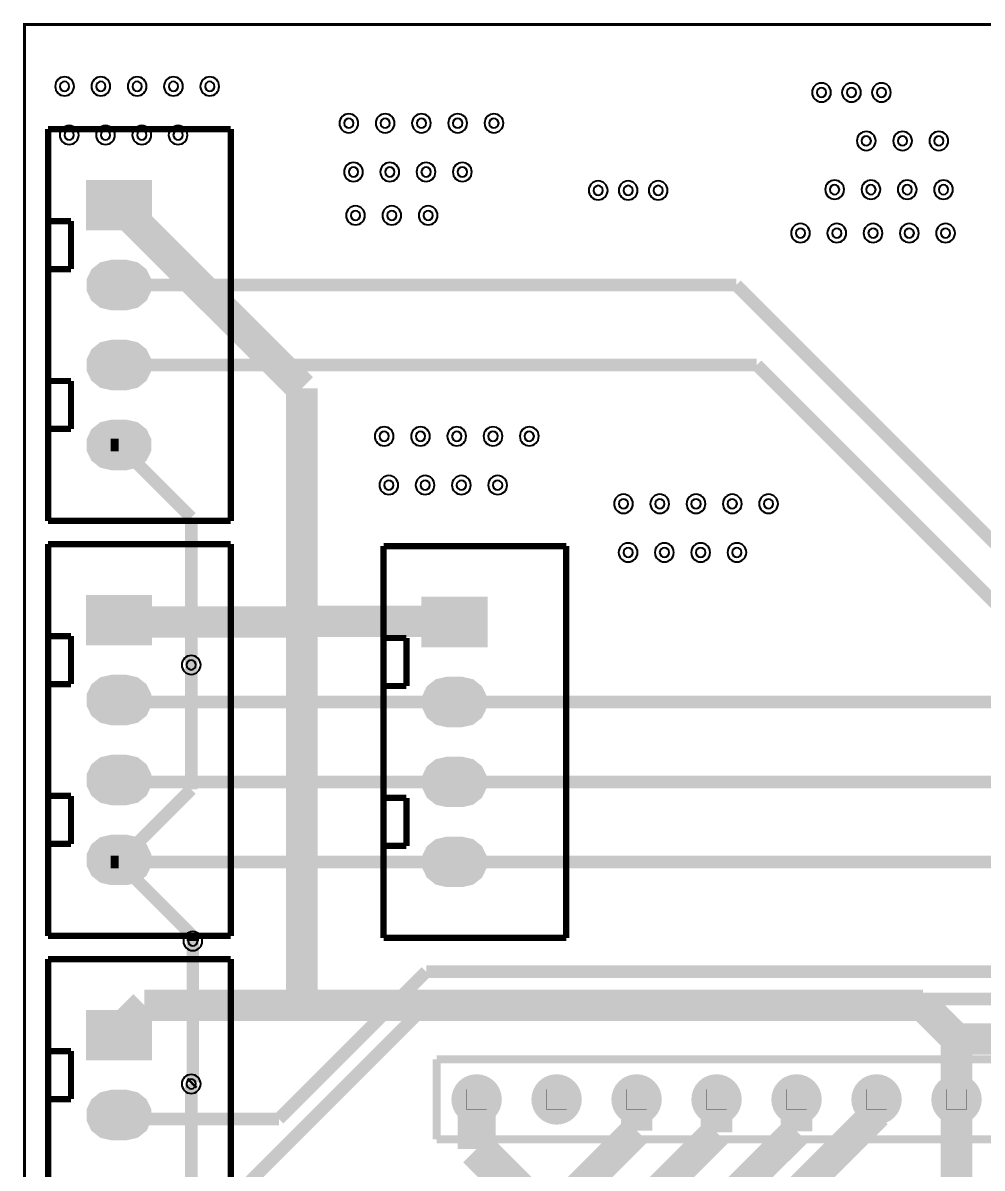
# Model space of a CAD drawing. Header units: millimetres. Extents: x 0 to 135, y -1 to 106.
# Drawn here: x -0.05 to 30.41, y 63.57 to 99.95 of the extents above; entities that cross this region are included whole.
import ezdxf

# ---------------------------------------------------------------- set-up
doc = ezdxf.new("R2010")
doc.units = ezdxf.units.MM
doc.header["$MEASUREMENT"] = 0
for name, color, linetype, true_color in [('Board-Outline-Layer', 7, 'Continuous', 0xff00ff), ('Bottom-Layer', 7, 'Continuous', 0x0000ff), ('Bottom-Paste-Mask-Layer', 7, 'Continuous', 0x800000), ('Bottom-Solder-Mask-Layer', 7, 'Continuous', 0xaa00ff), ('Hole-Layer', 7, 'Continuous', 0x222222), ('Multi-Layer', 7, 'Continuous', 0xc0c0c0), ('Pin-Soldering-Layer', 7, 'Continuous', 0xcc9999), ('Top-Layer', 7, 'Continuous', 0xff0000), ('Top-Paste-Mask-Layer', 7, 'Continuous', 0x808080), ('Top-Silkscreen-Layer', 7, 'Continuous', 0xffcc00), ('Top-Solder-Mask-Layer', 7, 'Continuous', 0x800080)]:
    doc.layers.add(name, color=color, linetype=linetype, true_color=true_color)

msp = doc.modelspace()

# ---------------------------------------------------------------- hatches: boundary and pattern name
at = {"layer": 'Bottom-Layer'}
for points in [[(2.001, 94.913), (4.001, 94.913), (4.001, 93.413), (2.001, 93.413)], [(2.751, 90.873), (2.426, 90.947), (2.165, 91.155), (2.02, 91.456), (2.02, 91.79), (2.165, 92.091), (2.426, 92.299), (2.751, 92.373), (3.251, 92.373), (3.577, 92.299), (3.838, 92.091), (3.982, 91.79), (3.982, 91.456), (3.838, 91.155), (3.577, 90.947), (3.251, 90.873)], [(2.751, 88.333), (2.426, 88.407), (2.165, 88.615), (2.02, 88.916), (2.02, 89.25), (2.165, 89.551), (2.426, 89.759), (2.751, 89.833), (3.251, 89.833), (3.577, 89.759), (3.838, 89.551), (3.982, 89.25), (3.982, 88.916), (3.838, 88.615), (3.577, 88.407), (3.251, 88.333)], [(2.751, 85.793), (2.426, 85.867), (2.165, 86.075), (2.02, 86.376), (2.02, 86.71), (2.165, 87.011), (2.426, 87.219), (2.751, 87.293), (3.251, 87.293), (3.577, 87.219), (3.838, 87.011), (3.982, 86.71), (3.982, 86.376), (3.838, 86.075), (3.577, 85.867), (3.251, 85.793)], [(2.001, 81.73), (4.001, 81.73), (4.001, 80.23), (2.001, 80.23)], [(12.654, 81.668), (14.654, 81.668), (14.654, 80.168), (12.654, 80.168)], [(2.751, 77.69), (2.426, 77.764), (2.165, 77.972), (2.02, 78.273), (2.02, 78.607), (2.165, 78.908), (2.426, 79.116), (2.751, 79.19), (3.251, 79.19), (3.577, 79.116), (3.838, 78.908), (3.982, 78.607), (3.982, 78.273), (3.838, 77.972), (3.577, 77.764), (3.251, 77.69)], [(13.404, 77.628), (13.079, 77.702), (12.818, 77.91), (12.673, 78.211), (12.673, 78.545), (12.818, 78.845), (13.079, 79.053), (13.404, 79.128), (13.904, 79.128), (14.23, 79.053), (14.491, 78.845), (14.636, 78.545), (14.636, 78.211), (14.491, 77.91), (14.23, 77.702), (13.904, 77.628)], [(2.751, 75.15), (2.426, 75.224), (2.165, 75.432), (2.02, 75.733), (2.02, 76.067), (2.165, 76.368), (2.426, 76.576), (2.751, 76.65), (3.251, 76.65), (3.577, 76.576), (3.838, 76.368), (3.982, 76.067), (3.982, 75.733), (3.838, 75.432), (3.577, 75.224), (3.251, 75.15)], [(13.404, 75.088), (13.079, 75.162), (12.818, 75.37), (12.673, 75.671), (12.673, 76.005), (12.818, 76.305), (13.079, 76.513), (13.404, 76.588), (13.904, 76.588), (14.23, 76.513), (14.491, 76.305), (14.636, 76.005), (14.636, 75.671), (14.491, 75.37), (14.23, 75.162), (13.904, 75.088)], [(2.751, 72.61), (2.426, 72.684), (2.165, 72.892), (2.02, 73.193), (2.02, 73.527), (2.165, 73.827), (2.426, 74.036), (2.751, 74.11), (3.251, 74.11), (3.577, 74.036), (3.838, 73.827), (3.982, 73.527), (3.982, 73.193), (3.838, 72.892), (3.577, 72.684), (3.251, 72.61)], [(13.404, 72.548), (13.079, 72.622), (12.818, 72.83), (12.673, 73.131), (12.673, 73.464), (12.818, 73.765), (13.079, 73.973), (13.404, 74.048), (13.904, 74.048), (14.23, 73.973), (14.491, 73.765), (14.636, 73.464), (14.636, 73.131), (14.491, 72.83), (14.23, 72.622), (13.904, 72.548)], [(2.001, 68.547), (4.001, 68.547), (4.001, 67.047), (2.001, 67.047)], [(13.609, 65.752, 1), (15.109, 65.752, 1)], [(16.149, 65.752, 1), (17.649, 65.752, 1)], [(18.689, 65.752, 1), (20.189, 65.752, 1)], [(21.229, 65.752, 1), (22.729, 65.752, 1)], [(23.769, 65.752, 1), (25.269, 65.752, 1)], [(26.309, 65.752, 1), (27.809, 65.752, 1)], [(28.849, 65.752, 1), (30.349, 65.752, 1)], [(2.751, 64.507), (2.426, 64.581), (2.165, 64.789), (2.02, 65.09), (2.02, 65.424), (2.165, 65.724), (2.426, 65.932), (2.751, 66.007), (3.251, 66.007), (3.577, 65.932), (3.838, 65.724), (3.982, 65.424), (3.982, 65.09), (3.838, 64.789), (3.577, 64.581), (3.251, 64.507)]]:
    msp.add_hatch(color=256, dxfattribs=at).paths.add_polyline_path(points)
at = {"layer": 'Bottom-Paste-Mask-Layer'}
for points in [[(2.001, 94.913), (4.001, 94.913), (4.001, 93.413), (2.001, 93.413)], [(2.751, 90.873), (2.426, 90.947), (2.165, 91.155), (2.02, 91.456), (2.02, 91.79), (2.165, 92.091), (2.426, 92.299), (2.751, 92.373), (3.251, 92.373), (3.577, 92.299), (3.838, 92.091), (3.982, 91.79), (3.982, 91.456), (3.838, 91.155), (3.577, 90.947), (3.251, 90.873)], [(2.751, 88.333), (2.426, 88.407), (2.165, 88.615), (2.02, 88.916), (2.02, 89.25), (2.165, 89.551), (2.426, 89.759), (2.751, 89.833), (3.251, 89.833), (3.577, 89.759), (3.838, 89.551), (3.982, 89.25), (3.982, 88.916), (3.838, 88.615), (3.577, 88.407), (3.251, 88.333)], [(2.751, 85.793), (2.426, 85.867), (2.165, 86.075), (2.02, 86.376), (2.02, 86.71), (2.165, 87.011), (2.426, 87.219), (2.751, 87.293), (3.251, 87.293), (3.577, 87.219), (3.838, 87.011), (3.982, 86.71), (3.982, 86.376), (3.838, 86.075), (3.577, 85.867), (3.251, 85.793)], [(2.001, 81.73), (4.001, 81.73), (4.001, 80.23), (2.001, 80.23)], [(12.654, 81.668), (14.654, 81.668), (14.654, 80.168), (12.654, 80.168)], [(2.751, 77.69), (2.426, 77.764), (2.165, 77.972), (2.02, 78.273), (2.02, 78.607), (2.165, 78.908), (2.426, 79.116), (2.751, 79.19), (3.251, 79.19), (3.577, 79.116), (3.838, 78.908), (3.982, 78.607), (3.982, 78.273), (3.838, 77.972), (3.577, 77.764), (3.251, 77.69)], [(13.404, 77.628), (13.079, 77.702), (12.818, 77.91), (12.673, 78.211), (12.673, 78.545), (12.818, 78.845), (13.079, 79.053), (13.404, 79.128), (13.904, 79.128), (14.23, 79.053), (14.491, 78.845), (14.636, 78.545), (14.636, 78.211), (14.491, 77.91), (14.23, 77.702), (13.904, 77.628)], [(2.751, 75.15), (2.426, 75.224), (2.165, 75.432), (2.02, 75.733), (2.02, 76.067), (2.165, 76.368), (2.426, 76.576), (2.751, 76.65), (3.251, 76.65), (3.577, 76.576), (3.838, 76.368), (3.982, 76.067), (3.982, 75.733), (3.838, 75.432), (3.577, 75.224), (3.251, 75.15)], [(13.404, 75.088), (13.079, 75.162), (12.818, 75.37), (12.673, 75.671), (12.673, 76.005), (12.818, 76.305), (13.079, 76.513), (13.404, 76.588), (13.904, 76.588), (14.23, 76.513), (14.491, 76.305), (14.636, 76.005), (14.636, 75.671), (14.491, 75.37), (14.23, 75.162), (13.904, 75.088)], [(2.751, 72.61), (2.426, 72.684), (2.165, 72.892), (2.02, 73.193), (2.02, 73.527), (2.165, 73.827), (2.426, 74.036), (2.751, 74.11), (3.251, 74.11), (3.577, 74.036), (3.838, 73.827), (3.982, 73.527), (3.982, 73.193), (3.838, 72.892), (3.577, 72.684), (3.251, 72.61)], [(13.404, 72.548), (13.079, 72.622), (12.818, 72.83), (12.673, 73.131), (12.673, 73.464), (12.818, 73.765), (13.079, 73.973), (13.404, 74.048), (13.904, 74.048), (14.23, 73.973), (14.491, 73.765), (14.636, 73.464), (14.636, 73.131), (14.491, 72.83), (14.23, 72.622), (13.904, 72.548)], [(2.001, 68.547), (4.001, 68.547), (4.001, 67.047), (2.001, 67.047)], [(13.609, 65.752, 1), (15.109, 65.752, 1)], [(16.149, 65.752, 1), (17.649, 65.752, 1)], [(18.689, 65.752, 1), (20.189, 65.752, 1)], [(21.229, 65.752, 1), (22.729, 65.752, 1)], [(23.769, 65.752, 1), (25.269, 65.752, 1)], [(26.309, 65.752, 1), (27.809, 65.752, 1)], [(28.849, 65.752, 1), (30.349, 65.752, 1)], [(2.751, 64.507), (2.426, 64.581), (2.165, 64.789), (2.02, 65.09), (2.02, 65.424), (2.165, 65.724), (2.426, 65.932), (2.751, 66.007), (3.251, 66.007), (3.577, 65.932), (3.838, 65.724), (3.982, 65.424), (3.982, 65.09), (3.838, 64.789), (3.577, 64.581), (3.251, 64.507)]]:
    msp.add_hatch(color=256, dxfattribs=at).paths.add_polyline_path(points)
at = {"layer": 'Bottom-Solder-Mask-Layer'}
for points in [[(1.95, 94.964), (4.052, 94.964), (4.052, 93.362), (1.95, 93.362)], [(2.751, 90.822), (2.404, 90.901), (2.125, 91.124), (1.97, 91.445), (1.97, 91.801), (2.125, 92.122), (2.404, 92.345), (2.751, 92.424), (3.251, 92.424), (3.599, 92.345), (3.878, 92.122), (4.032, 91.801), (4.032, 91.445), (3.878, 91.124), (3.599, 90.901), (3.251, 90.822)], [(2.751, 88.282), (2.404, 88.361), (2.125, 88.584), (1.97, 88.905), (1.97, 89.261), (2.125, 89.582), (2.404, 89.805), (2.751, 89.884), (3.251, 89.884), (3.599, 89.805), (3.878, 89.582), (4.032, 89.261), (4.032, 88.905), (3.878, 88.584), (3.599, 88.361), (3.251, 88.282)], [(2.751, 85.742), (2.404, 85.821), (2.125, 86.044), (1.97, 86.365), (1.97, 86.721), (2.125, 87.042), (2.404, 87.265), (2.751, 87.344), (3.251, 87.344), (3.599, 87.265), (3.878, 87.042), (4.032, 86.721), (4.032, 86.365), (3.878, 86.044), (3.599, 85.821), (3.251, 85.742)], [(1.95, 81.781), (4.052, 81.781), (4.052, 80.179), (1.95, 80.179)], [(12.603, 81.719), (14.705, 81.719), (14.705, 80.117), (12.603, 80.117)], [(2.751, 77.639), (2.404, 77.718), (2.125, 77.94), (1.97, 78.262), (1.97, 78.618), (2.125, 78.939), (2.404, 79.162), (2.751, 79.241), (3.251, 79.241), (3.599, 79.162), (3.878, 78.939), (4.032, 78.618), (4.032, 78.262), (3.878, 77.94), (3.599, 77.718), (3.251, 77.639)], [(13.404, 77.577), (13.057, 77.656), (12.778, 77.878), (12.623, 78.199), (12.623, 78.556), (12.778, 78.877), (13.057, 79.099), (13.404, 79.179), (13.904, 79.179), (14.252, 79.099), (14.531, 78.877), (14.685, 78.556), (14.685, 78.199), (14.531, 77.878), (14.252, 77.656), (13.904, 77.577)], [(2.751, 75.099), (2.404, 75.178), (2.125, 75.4), (1.97, 75.722), (1.97, 76.078), (2.125, 76.399), (2.404, 76.622), (2.751, 76.701), (3.251, 76.701), (3.599, 76.622), (3.878, 76.399), (4.032, 76.078), (4.032, 75.722), (3.878, 75.4), (3.599, 75.178), (3.251, 75.099)], [(13.404, 75.037), (13.057, 75.116), (12.778, 75.338), (12.623, 75.659), (12.623, 76.016), (12.778, 76.337), (13.057, 76.559), (13.404, 76.639), (13.904, 76.639), (14.252, 76.559), (14.531, 76.337), (14.685, 76.016), (14.685, 75.659), (14.531, 75.338), (14.252, 75.116), (13.904, 75.037)], [(2.751, 72.559), (2.404, 72.638), (2.125, 72.86), (1.97, 73.182), (1.97, 73.538), (2.125, 73.859), (2.404, 74.082), (2.751, 74.161), (3.251, 74.161), (3.599, 74.082), (3.878, 73.859), (4.032, 73.538), (4.032, 73.182), (3.878, 72.86), (3.599, 72.638), (3.251, 72.559)], [(13.404, 72.497), (13.057, 72.576), (12.778, 72.798), (12.623, 73.119), (12.623, 73.476), (12.778, 73.797), (13.057, 74.019), (13.404, 74.099), (13.904, 74.099), (14.252, 74.019), (14.531, 73.797), (14.685, 73.476), (14.685, 73.119), (14.531, 72.798), (14.252, 72.576), (13.904, 72.497)], [(1.95, 68.598), (4.052, 68.598), (4.052, 66.996), (1.95, 66.996)], [(13.558, 65.752, 1), (15.16, 65.752, 1)], [(16.098, 65.752, 1), (17.7, 65.752, 1)], [(18.638, 65.752, 1), (20.24, 65.752, 1)], [(21.178, 65.752, 1), (22.78, 65.752, 1)], [(23.718, 65.752, 1), (25.32, 65.752, 1)], [(26.258, 65.752, 1), (27.86, 65.752, 1)], [(28.798, 65.752, 1), (30.4, 65.752, 1)], [(2.751, 64.456), (2.404, 64.535), (2.125, 64.757), (1.97, 65.079), (1.97, 65.435), (2.125, 65.756), (2.404, 65.978), (2.751, 66.058), (3.251, 66.058), (3.599, 65.978), (3.878, 65.756), (4.032, 65.435), (4.032, 65.079), (3.878, 64.757), (3.599, 64.535), (3.251, 64.456)]]:
    msp.add_hatch(color=256, dxfattribs=at).paths.add_polyline_path(points)
at = {"layer": 'Hole-Layer'}
for points in [[(2.551, 94.163, 1), (3.451, 94.163, 1)], [(2.551, 91.623, 1), (3.451, 91.623, 1)], [(2.551, 89.083, 1), (3.451, 89.083, 1)], [(2.551, 86.543, 1), (3.451, 86.543, 1)], [(2.551, 80.98, 1), (3.451, 80.98, 1)], [(13.204, 80.918, 1), (14.104, 80.918, 1)], [(2.551, 78.44, 1), (3.451, 78.44, 1)], [(13.204, 78.378, 1), (14.104, 78.378, 1)], [(2.551, 75.9, 1), (3.451, 75.9, 1)], [(13.204, 75.838, 1), (14.104, 75.838, 1)], [(2.551, 73.36, 1), (3.451, 73.36, 1)], [(13.204, 73.298, 1), (14.104, 73.298, 1)], [(2.551, 67.797, 1), (3.451, 67.797, 1)], [(13.859, 65.752, 1), (14.859, 65.752, 1)], [(16.399, 65.752, 1), (17.399, 65.752, 1)], [(18.939, 65.752, 1), (19.939, 65.752, 1)], [(21.479, 65.752, 1), (22.479, 65.752, 1)], [(24.019, 65.752, 1), (25.019, 65.752, 1)], [(26.559, 65.752, 1), (27.559, 65.752, 1)], [(29.099, 65.752, 1), (30.099, 65.752, 1)], [(2.551, 65.257, 1), (3.451, 65.257, 1)]]:
    msp.add_hatch(color=256, dxfattribs=at).paths.add_polyline_path(points)
at = {"layer": 'Multi-Layer'}
for points in [[(2.001, 94.913), (4.001, 94.913), (4.001, 93.413), (2.001, 93.413)], [(2.001, 94.913), (4.001, 94.913), (4.001, 93.413), (2.001, 93.413)], [(2.001, 94.913), (4.001, 94.913), (4.001, 93.413), (2.001, 93.413)], [(2.751, 90.873), (2.426, 90.947), (2.165, 91.155), (2.02, 91.456), (2.02, 91.79), (2.165, 92.091), (2.426, 92.299), (2.751, 92.373), (3.251, 92.373), (3.577, 92.299), (3.838, 92.091), (3.982, 91.79), (3.982, 91.456), (3.838, 91.155), (3.577, 90.947), (3.251, 90.873)], [(2.751, 90.873), (2.426, 90.947), (2.165, 91.155), (2.02, 91.456), (2.02, 91.79), (2.165, 92.091), (2.426, 92.299), (2.751, 92.373), (3.251, 92.373), (3.577, 92.299), (3.838, 92.091), (3.982, 91.79), (3.982, 91.456), (3.838, 91.155), (3.577, 90.947), (3.251, 90.873)], [(2.751, 90.873), (2.426, 90.947), (2.165, 91.155), (2.02, 91.456), (2.02, 91.79), (2.165, 92.091), (2.426, 92.299), (2.751, 92.373), (3.251, 92.373), (3.577, 92.299), (3.838, 92.091), (3.982, 91.79), (3.982, 91.456), (3.838, 91.155), (3.577, 90.947), (3.251, 90.873)], [(2.751, 88.333), (2.426, 88.407), (2.165, 88.615), (2.02, 88.916), (2.02, 89.25), (2.165, 89.551), (2.426, 89.759), (2.751, 89.833), (3.251, 89.833), (3.577, 89.759), (3.838, 89.551), (3.982, 89.25), (3.982, 88.916), (3.838, 88.615), (3.577, 88.407), (3.251, 88.333)], [(2.751, 88.333), (2.426, 88.407), (2.165, 88.615), (2.02, 88.916), (2.02, 89.25), (2.165, 89.551), (2.426, 89.759), (2.751, 89.833), (3.251, 89.833), (3.577, 89.759), (3.838, 89.551), (3.982, 89.25), (3.982, 88.916), (3.838, 88.615), (3.577, 88.407), (3.251, 88.333)], [(2.751, 88.333), (2.426, 88.407), (2.165, 88.615), (2.02, 88.916), (2.02, 89.25), (2.165, 89.551), (2.426, 89.759), (2.751, 89.833), (3.251, 89.833), (3.577, 89.759), (3.838, 89.551), (3.982, 89.25), (3.982, 88.916), (3.838, 88.615), (3.577, 88.407), (3.251, 88.333)], [(2.751, 85.793), (2.426, 85.867), (2.165, 86.075), (2.02, 86.376), (2.02, 86.71), (2.165, 87.011), (2.426, 87.219), (2.751, 87.293), (3.251, 87.293), (3.577, 87.219), (3.838, 87.011), (3.982, 86.71), (3.982, 86.376), (3.838, 86.075), (3.577, 85.867), (3.251, 85.793)], [(2.751, 85.793), (2.426, 85.867), (2.165, 86.075), (2.02, 86.376), (2.02, 86.71), (2.165, 87.011), (2.426, 87.219), (2.751, 87.293), (3.251, 87.293), (3.577, 87.219), (3.838, 87.011), (3.982, 86.71), (3.982, 86.376), (3.838, 86.075), (3.577, 85.867), (3.251, 85.793)], [(2.751, 85.793), (2.426, 85.867), (2.165, 86.075), (2.02, 86.376), (2.02, 86.71), (2.165, 87.011), (2.426, 87.219), (2.751, 87.293), (3.251, 87.293), (3.577, 87.219), (3.838, 87.011), (3.982, 86.71), (3.982, 86.376), (3.838, 86.075), (3.577, 85.867), (3.251, 85.793)], [(2.001, 81.73), (4.001, 81.73), (4.001, 80.23), (2.001, 80.23)], [(2.001, 81.73), (4.001, 81.73), (4.001, 80.23), (2.001, 80.23)], [(2.001, 81.73), (4.001, 81.73), (4.001, 80.23), (2.001, 80.23)], [(12.654, 81.668), (14.654, 81.668), (14.654, 80.168), (12.654, 80.168)], [(12.654, 81.668), (14.654, 81.668), (14.654, 80.168), (12.654, 80.168)], [(12.654, 81.668), (14.654, 81.668), (14.654, 80.168), (12.654, 80.168)], [(2.751, 77.69), (2.426, 77.764), (2.165, 77.972), (2.02, 78.273), (2.02, 78.607), (2.165, 78.908), (2.426, 79.116), (2.751, 79.19), (3.251, 79.19), (3.577, 79.116), (3.838, 78.908), (3.982, 78.607), (3.982, 78.273), (3.838, 77.972), (3.577, 77.764), (3.251, 77.69)], [(2.751, 77.69), (2.426, 77.764), (2.165, 77.972), (2.02, 78.273), (2.02, 78.607), (2.165, 78.908), (2.426, 79.116), (2.751, 79.19), (3.251, 79.19), (3.577, 79.116), (3.838, 78.908), (3.982, 78.607), (3.982, 78.273), (3.838, 77.972), (3.577, 77.764), (3.251, 77.69)], [(2.751, 77.69), (2.426, 77.764), (2.165, 77.972), (2.02, 78.273), (2.02, 78.607), (2.165, 78.908), (2.426, 79.116), (2.751, 79.19), (3.251, 79.19), (3.577, 79.116), (3.838, 78.908), (3.982, 78.607), (3.982, 78.273), (3.838, 77.972), (3.577, 77.764), (3.251, 77.69)], [(13.404, 77.628), (13.079, 77.702), (12.818, 77.91), (12.673, 78.211), (12.673, 78.545), (12.818, 78.845), (13.079, 79.053), (13.404, 79.128), (13.904, 79.128), (14.23, 79.053), (14.491, 78.845), (14.636, 78.545), (14.636, 78.211), (14.491, 77.91), (14.23, 77.702), (13.904, 77.628)], [(13.404, 77.628), (13.079, 77.702), (12.818, 77.91), (12.673, 78.211), (12.673, 78.545), (12.818, 78.845), (13.079, 79.053), (13.404, 79.128), (13.904, 79.128), (14.23, 79.053), (14.491, 78.845), (14.636, 78.545), (14.636, 78.211), (14.491, 77.91), (14.23, 77.702), (13.904, 77.628)], [(13.404, 77.628), (13.079, 77.702), (12.818, 77.91), (12.673, 78.211), (12.673, 78.545), (12.818, 78.845), (13.079, 79.053), (13.404, 79.128), (13.904, 79.128), (14.23, 79.053), (14.491, 78.845), (14.636, 78.545), (14.636, 78.211), (14.491, 77.91), (14.23, 77.702), (13.904, 77.628)], [(2.751, 75.15), (2.426, 75.224), (2.165, 75.432), (2.02, 75.733), (2.02, 76.067), (2.165, 76.368), (2.426, 76.576), (2.751, 76.65), (3.251, 76.65), (3.577, 76.576), (3.838, 76.368), (3.982, 76.067), (3.982, 75.733), (3.838, 75.432), (3.577, 75.224), (3.251, 75.15)], [(2.751, 75.15), (2.426, 75.224), (2.165, 75.432), (2.02, 75.733), (2.02, 76.067), (2.165, 76.368), (2.426, 76.576), (2.751, 76.65), (3.251, 76.65), (3.577, 76.576), (3.838, 76.368), (3.982, 76.067), (3.982, 75.733), (3.838, 75.432), (3.577, 75.224), (3.251, 75.15)], [(2.751, 75.15), (2.426, 75.224), (2.165, 75.432), (2.02, 75.733), (2.02, 76.067), (2.165, 76.368), (2.426, 76.576), (2.751, 76.65), (3.251, 76.65), (3.577, 76.576), (3.838, 76.368), (3.982, 76.067), (3.982, 75.733), (3.838, 75.432), (3.577, 75.224), (3.251, 75.15)], [(13.404, 75.088), (13.079, 75.162), (12.818, 75.37), (12.673, 75.671), (12.673, 76.005), (12.818, 76.305), (13.079, 76.513), (13.404, 76.588), (13.904, 76.588), (14.23, 76.513), (14.491, 76.305), (14.636, 76.005), (14.636, 75.671), (14.491, 75.37), (14.23, 75.162), (13.904, 75.088)], [(13.404, 75.088), (13.079, 75.162), (12.818, 75.37), (12.673, 75.671), (12.673, 76.005), (12.818, 76.305), (13.079, 76.513), (13.404, 76.588), (13.904, 76.588), (14.23, 76.513), (14.491, 76.305), (14.636, 76.005), (14.636, 75.671), (14.491, 75.37), (14.23, 75.162), (13.904, 75.088)], [(13.404, 75.088), (13.079, 75.162), (12.818, 75.37), (12.673, 75.671), (12.673, 76.005), (12.818, 76.305), (13.079, 76.513), (13.404, 76.588), (13.904, 76.588), (14.23, 76.513), (14.491, 76.305), (14.636, 76.005), (14.636, 75.671), (14.491, 75.37), (14.23, 75.162), (13.904, 75.088)], [(2.751, 72.61), (2.426, 72.684), (2.165, 72.892), (2.02, 73.193), (2.02, 73.527), (2.165, 73.827), (2.426, 74.036), (2.751, 74.11), (3.251, 74.11), (3.577, 74.036), (3.838, 73.827), (3.982, 73.527), (3.982, 73.193), (3.838, 72.892), (3.577, 72.684), (3.251, 72.61)], [(2.751, 72.61), (2.426, 72.684), (2.165, 72.892), (2.02, 73.193), (2.02, 73.527), (2.165, 73.827), (2.426, 74.036), (2.751, 74.11), (3.251, 74.11), (3.577, 74.036), (3.838, 73.827), (3.982, 73.527), (3.982, 73.193), (3.838, 72.892), (3.577, 72.684), (3.251, 72.61)], [(2.751, 72.61), (2.426, 72.684), (2.165, 72.892), (2.02, 73.193), (2.02, 73.527), (2.165, 73.827), (2.426, 74.036), (2.751, 74.11), (3.251, 74.11), (3.577, 74.036), (3.838, 73.827), (3.982, 73.527), (3.982, 73.193), (3.838, 72.892), (3.577, 72.684), (3.251, 72.61)], [(13.404, 72.548), (13.079, 72.622), (12.818, 72.83), (12.673, 73.131), (12.673, 73.464), (12.818, 73.765), (13.079, 73.973), (13.404, 74.048), (13.904, 74.048), (14.23, 73.973), (14.491, 73.765), (14.636, 73.464), (14.636, 73.131), (14.491, 72.83), (14.23, 72.622), (13.904, 72.548)], [(13.404, 72.548), (13.079, 72.622), (12.818, 72.83), (12.673, 73.131), (12.673, 73.464), (12.818, 73.765), (13.079, 73.973), (13.404, 74.048), (13.904, 74.048), (14.23, 73.973), (14.491, 73.765), (14.636, 73.464), (14.636, 73.131), (14.491, 72.83), (14.23, 72.622), (13.904, 72.548)], [(13.404, 72.548), (13.079, 72.622), (12.818, 72.83), (12.673, 73.131), (12.673, 73.464), (12.818, 73.765), (13.079, 73.973), (13.404, 74.048), (13.904, 74.048), (14.23, 73.973), (14.491, 73.765), (14.636, 73.464), (14.636, 73.131), (14.491, 72.83), (14.23, 72.622), (13.904, 72.548)], [(2.001, 68.547), (4.001, 68.547), (4.001, 67.047), (2.001, 67.047)], [(2.001, 68.547), (4.001, 68.547), (4.001, 67.047), (2.001, 67.047)], [(2.001, 68.547), (4.001, 68.547), (4.001, 67.047), (2.001, 67.047)], [(13.609, 65.752, 1), (15.109, 65.752, 1)], [(13.609, 65.752, 1), (15.109, 65.752, 1)], [(13.609, 65.752, 1), (15.109, 65.752, 1)], [(16.149, 65.752, 1), (17.649, 65.752, 1)], [(16.149, 65.752, 1), (17.649, 65.752, 1)], [(16.149, 65.752, 1), (17.649, 65.752, 1)], [(18.689, 65.752, 1), (20.189, 65.752, 1)], [(18.689, 65.752, 1), (20.189, 65.752, 1)], [(18.689, 65.752, 1), (20.189, 65.752, 1)], [(21.229, 65.752, 1), (22.729, 65.752, 1)], [(21.229, 65.752, 1), (22.729, 65.752, 1)], [(21.229, 65.752, 1), (22.729, 65.752, 1)], [(23.769, 65.752, 1), (25.269, 65.752, 1)], [(23.769, 65.752, 1), (25.269, 65.752, 1)], [(23.769, 65.752, 1), (25.269, 65.752, 1)], [(26.309, 65.752, 1), (27.809, 65.752, 1)], [(26.309, 65.752, 1), (27.809, 65.752, 1)], [(26.309, 65.752, 1), (27.809, 65.752, 1)], [(28.849, 65.752, 1), (30.349, 65.752, 1)], [(28.849, 65.752, 1), (30.349, 65.752, 1)], [(28.849, 65.752, 1), (30.349, 65.752, 1)], [(2.751, 64.507), (2.426, 64.581), (2.165, 64.789), (2.02, 65.09), (2.02, 65.424), (2.165, 65.724), (2.426, 65.932), (2.751, 66.007), (3.251, 66.007), (3.577, 65.932), (3.838, 65.724), (3.982, 65.424), (3.982, 65.09), (3.838, 64.789), (3.577, 64.581), (3.251, 64.507)], [(2.751, 64.507), (2.426, 64.581), (2.165, 64.789), (2.02, 65.09), (2.02, 65.424), (2.165, 65.724), (2.426, 65.932), (2.751, 66.007), (3.251, 66.007), (3.577, 65.932), (3.838, 65.724), (3.982, 65.424), (3.982, 65.09), (3.838, 64.789), (3.577, 64.581), (3.251, 64.507)], [(2.751, 64.507), (2.426, 64.581), (2.165, 64.789), (2.02, 65.09), (2.02, 65.424), (2.165, 65.724), (2.426, 65.932), (2.751, 66.007), (3.251, 66.007), (3.577, 65.932), (3.838, 65.724), (3.982, 65.424), (3.982, 65.09), (3.838, 64.789), (3.577, 64.581), (3.251, 64.507)]]:
    msp.add_hatch(color=256, dxfattribs=at).paths.add_polyline_path(points)
at = {"layer": 'Pin-Soldering-Layer'}
for points in [[(14.679, 65.432), (14.039, 65.432), (14.039, 66.072), (14.679, 66.072)], [(17.219, 65.432), (16.579, 65.432), (16.579, 66.072), (17.219, 66.072)], [(19.759, 65.432), (19.119, 65.432), (19.119, 66.072), (19.759, 66.072)], [(22.299, 65.432), (21.659, 65.432), (21.659, 66.072), (22.299, 66.072)], [(24.839, 65.432), (24.199, 65.432), (24.199, 66.072), (24.839, 66.072)], [(27.379, 65.432), (26.739, 65.432), (26.739, 66.072), (27.379, 66.072)], [(29.919, 65.432), (29.279, 65.432), (29.279, 66.072), (29.919, 66.072)]]:
    msp.add_hatch(color=256, dxfattribs=at).paths.add_polyline_path(points)
at = {"layer": 'Top-Layer'}
for points in [[(2.001, 94.913), (4.001, 94.913), (4.001, 93.413), (2.001, 93.413)], [(2.751, 90.873), (2.426, 90.947), (2.165, 91.155), (2.02, 91.456), (2.02, 91.79), (2.165, 92.091), (2.426, 92.299), (2.751, 92.373), (3.251, 92.373), (3.577, 92.299), (3.838, 92.091), (3.982, 91.79), (3.982, 91.456), (3.838, 91.155), (3.577, 90.947), (3.251, 90.873)], [(2.751, 88.333), (2.426, 88.407), (2.165, 88.615), (2.02, 88.916), (2.02, 89.25), (2.165, 89.551), (2.426, 89.759), (2.751, 89.833), (3.251, 89.833), (3.577, 89.759), (3.838, 89.551), (3.982, 89.25), (3.982, 88.916), (3.838, 88.615), (3.577, 88.407), (3.251, 88.333)], [(2.751, 85.793), (2.426, 85.867), (2.165, 86.075), (2.02, 86.376), (2.02, 86.71), (2.165, 87.011), (2.426, 87.219), (2.751, 87.293), (3.251, 87.293), (3.577, 87.219), (3.838, 87.011), (3.982, 86.71), (3.982, 86.376), (3.838, 86.075), (3.577, 85.867), (3.251, 85.793)], [(2.001, 81.73), (4.001, 81.73), (4.001, 80.23), (2.001, 80.23)], [(12.654, 81.668), (14.654, 81.668), (14.654, 80.168), (12.654, 80.168)], [(2.751, 77.69), (2.426, 77.764), (2.165, 77.972), (2.02, 78.273), (2.02, 78.607), (2.165, 78.908), (2.426, 79.116), (2.751, 79.19), (3.251, 79.19), (3.577, 79.116), (3.838, 78.908), (3.982, 78.607), (3.982, 78.273), (3.838, 77.972), (3.577, 77.764), (3.251, 77.69)], [(13.404, 77.628), (13.079, 77.702), (12.818, 77.91), (12.673, 78.211), (12.673, 78.545), (12.818, 78.845), (13.079, 79.053), (13.404, 79.128), (13.904, 79.128), (14.23, 79.053), (14.491, 78.845), (14.636, 78.545), (14.636, 78.211), (14.491, 77.91), (14.23, 77.702), (13.904, 77.628)], [(2.751, 75.15), (2.426, 75.224), (2.165, 75.432), (2.02, 75.733), (2.02, 76.067), (2.165, 76.368), (2.426, 76.576), (2.751, 76.65), (3.251, 76.65), (3.577, 76.576), (3.838, 76.368), (3.982, 76.067), (3.982, 75.733), (3.838, 75.432), (3.577, 75.224), (3.251, 75.15)], [(13.404, 75.088), (13.079, 75.162), (12.818, 75.37), (12.673, 75.671), (12.673, 76.005), (12.818, 76.305), (13.079, 76.513), (13.404, 76.588), (13.904, 76.588), (14.23, 76.513), (14.491, 76.305), (14.636, 76.005), (14.636, 75.671), (14.491, 75.37), (14.23, 75.162), (13.904, 75.088)], [(2.751, 72.61), (2.426, 72.684), (2.165, 72.892), (2.02, 73.193), (2.02, 73.527), (2.165, 73.827), (2.426, 74.036), (2.751, 74.11), (3.251, 74.11), (3.577, 74.036), (3.838, 73.827), (3.982, 73.527), (3.982, 73.193), (3.838, 72.892), (3.577, 72.684), (3.251, 72.61)], [(13.404, 72.548), (13.079, 72.622), (12.818, 72.83), (12.673, 73.131), (12.673, 73.464), (12.818, 73.765), (13.079, 73.973), (13.404, 74.048), (13.904, 74.048), (14.23, 73.973), (14.491, 73.765), (14.636, 73.464), (14.636, 73.131), (14.491, 72.83), (14.23, 72.622), (13.904, 72.548)], [(2.001, 68.547), (4.001, 68.547), (4.001, 67.047), (2.001, 67.047)], [(13.609, 65.752, 1), (15.109, 65.752, 1)], [(16.149, 65.752, 1), (17.649, 65.752, 1)], [(18.689, 65.752, 1), (20.189, 65.752, 1)], [(21.229, 65.752, 1), (22.729, 65.752, 1)], [(23.769, 65.752, 1), (25.269, 65.752, 1)], [(26.309, 65.752, 1), (27.809, 65.752, 1)], [(28.849, 65.752, 1), (30.349, 65.752, 1)], [(2.751, 64.507), (2.426, 64.581), (2.165, 64.789), (2.02, 65.09), (2.02, 65.424), (2.165, 65.724), (2.426, 65.932), (2.751, 66.007), (3.251, 66.007), (3.577, 65.932), (3.838, 65.724), (3.982, 65.424), (3.982, 65.09), (3.838, 64.789), (3.577, 64.581), (3.251, 64.507)]]:
    msp.add_hatch(color=256, dxfattribs=at).paths.add_polyline_path(points)
at = {"layer": 'Top-Paste-Mask-Layer'}
for points in [[(2.001, 94.913), (4.001, 94.913), (4.001, 93.413), (2.001, 93.413)], [(2.751, 90.873), (2.426, 90.947), (2.165, 91.155), (2.02, 91.456), (2.02, 91.79), (2.165, 92.091), (2.426, 92.299), (2.751, 92.373), (3.251, 92.373), (3.577, 92.299), (3.838, 92.091), (3.982, 91.79), (3.982, 91.456), (3.838, 91.155), (3.577, 90.947), (3.251, 90.873)], [(2.751, 88.333), (2.426, 88.407), (2.165, 88.615), (2.02, 88.916), (2.02, 89.25), (2.165, 89.551), (2.426, 89.759), (2.751, 89.833), (3.251, 89.833), (3.577, 89.759), (3.838, 89.551), (3.982, 89.25), (3.982, 88.916), (3.838, 88.615), (3.577, 88.407), (3.251, 88.333)], [(2.751, 85.793), (2.426, 85.867), (2.165, 86.075), (2.02, 86.376), (2.02, 86.71), (2.165, 87.011), (2.426, 87.219), (2.751, 87.293), (3.251, 87.293), (3.577, 87.219), (3.838, 87.011), (3.982, 86.71), (3.982, 86.376), (3.838, 86.075), (3.577, 85.867), (3.251, 85.793)], [(2.001, 81.73), (4.001, 81.73), (4.001, 80.23), (2.001, 80.23)], [(12.654, 81.668), (14.654, 81.668), (14.654, 80.168), (12.654, 80.168)], [(2.751, 77.69), (2.426, 77.764), (2.165, 77.972), (2.02, 78.273), (2.02, 78.607), (2.165, 78.908), (2.426, 79.116), (2.751, 79.19), (3.251, 79.19), (3.577, 79.116), (3.838, 78.908), (3.982, 78.607), (3.982, 78.273), (3.838, 77.972), (3.577, 77.764), (3.251, 77.69)], [(13.404, 77.628), (13.079, 77.702), (12.818, 77.91), (12.673, 78.211), (12.673, 78.545), (12.818, 78.845), (13.079, 79.053), (13.404, 79.128), (13.904, 79.128), (14.23, 79.053), (14.491, 78.845), (14.636, 78.545), (14.636, 78.211), (14.491, 77.91), (14.23, 77.702), (13.904, 77.628)], [(2.751, 75.15), (2.426, 75.224), (2.165, 75.432), (2.02, 75.733), (2.02, 76.067), (2.165, 76.368), (2.426, 76.576), (2.751, 76.65), (3.251, 76.65), (3.577, 76.576), (3.838, 76.368), (3.982, 76.067), (3.982, 75.733), (3.838, 75.432), (3.577, 75.224), (3.251, 75.15)], [(13.404, 75.088), (13.079, 75.162), (12.818, 75.37), (12.673, 75.671), (12.673, 76.005), (12.818, 76.305), (13.079, 76.513), (13.404, 76.588), (13.904, 76.588), (14.23, 76.513), (14.491, 76.305), (14.636, 76.005), (14.636, 75.671), (14.491, 75.37), (14.23, 75.162), (13.904, 75.088)], [(2.751, 72.61), (2.426, 72.684), (2.165, 72.892), (2.02, 73.193), (2.02, 73.527), (2.165, 73.827), (2.426, 74.036), (2.751, 74.11), (3.251, 74.11), (3.577, 74.036), (3.838, 73.827), (3.982, 73.527), (3.982, 73.193), (3.838, 72.892), (3.577, 72.684), (3.251, 72.61)], [(13.404, 72.548), (13.079, 72.622), (12.818, 72.83), (12.673, 73.131), (12.673, 73.464), (12.818, 73.765), (13.079, 73.973), (13.404, 74.048), (13.904, 74.048), (14.23, 73.973), (14.491, 73.765), (14.636, 73.464), (14.636, 73.131), (14.491, 72.83), (14.23, 72.622), (13.904, 72.548)], [(2.001, 68.547), (4.001, 68.547), (4.001, 67.047), (2.001, 67.047)], [(13.609, 65.752, 1), (15.109, 65.752, 1)], [(16.149, 65.752, 1), (17.649, 65.752, 1)], [(18.689, 65.752, 1), (20.189, 65.752, 1)], [(21.229, 65.752, 1), (22.729, 65.752, 1)], [(23.769, 65.752, 1), (25.269, 65.752, 1)], [(26.309, 65.752, 1), (27.809, 65.752, 1)], [(28.849, 65.752, 1), (30.349, 65.752, 1)], [(2.751, 64.507), (2.426, 64.581), (2.165, 64.789), (2.02, 65.09), (2.02, 65.424), (2.165, 65.724), (2.426, 65.932), (2.751, 66.007), (3.251, 66.007), (3.577, 65.932), (3.838, 65.724), (3.982, 65.424), (3.982, 65.09), (3.838, 64.789), (3.577, 64.581), (3.251, 64.507)]]:
    msp.add_hatch(color=256, dxfattribs=at).paths.add_polyline_path(points)
at = {"layer": 'Top-Solder-Mask-Layer'}
for points in [[(1.95, 94.964), (4.052, 94.964), (4.052, 93.362), (1.95, 93.362)], [(2.751, 90.822), (2.404, 90.901), (2.125, 91.124), (1.97, 91.445), (1.97, 91.801), (2.125, 92.122), (2.404, 92.345), (2.751, 92.424), (3.251, 92.424), (3.599, 92.345), (3.878, 92.122), (4.032, 91.801), (4.032, 91.445), (3.878, 91.124), (3.599, 90.901), (3.251, 90.822)], [(2.751, 88.282), (2.404, 88.361), (2.125, 88.584), (1.97, 88.905), (1.97, 89.261), (2.125, 89.582), (2.404, 89.805), (2.751, 89.884), (3.251, 89.884), (3.599, 89.805), (3.878, 89.582), (4.032, 89.261), (4.032, 88.905), (3.878, 88.584), (3.599, 88.361), (3.251, 88.282)], [(2.751, 85.742), (2.404, 85.821), (2.125, 86.044), (1.97, 86.365), (1.97, 86.721), (2.125, 87.042), (2.404, 87.265), (2.751, 87.344), (3.251, 87.344), (3.599, 87.265), (3.878, 87.042), (4.032, 86.721), (4.032, 86.365), (3.878, 86.044), (3.599, 85.821), (3.251, 85.742)], [(1.95, 81.781), (4.052, 81.781), (4.052, 80.179), (1.95, 80.179)], [(12.603, 81.719), (14.705, 81.719), (14.705, 80.117), (12.603, 80.117)], [(2.751, 77.639), (2.404, 77.718), (2.125, 77.94), (1.97, 78.262), (1.97, 78.618), (2.125, 78.939), (2.404, 79.162), (2.751, 79.241), (3.251, 79.241), (3.599, 79.162), (3.878, 78.939), (4.032, 78.618), (4.032, 78.262), (3.878, 77.94), (3.599, 77.718), (3.251, 77.639)], [(13.404, 77.577), (13.057, 77.656), (12.778, 77.878), (12.623, 78.199), (12.623, 78.556), (12.778, 78.877), (13.057, 79.099), (13.404, 79.179), (13.904, 79.179), (14.252, 79.099), (14.531, 78.877), (14.685, 78.556), (14.685, 78.199), (14.531, 77.878), (14.252, 77.656), (13.904, 77.577)], [(2.751, 75.099), (2.404, 75.178), (2.125, 75.4), (1.97, 75.722), (1.97, 76.078), (2.125, 76.399), (2.404, 76.622), (2.751, 76.701), (3.251, 76.701), (3.599, 76.622), (3.878, 76.399), (4.032, 76.078), (4.032, 75.722), (3.878, 75.4), (3.599, 75.178), (3.251, 75.099)], [(13.404, 75.037), (13.057, 75.116), (12.778, 75.338), (12.623, 75.659), (12.623, 76.016), (12.778, 76.337), (13.057, 76.559), (13.404, 76.639), (13.904, 76.639), (14.252, 76.559), (14.531, 76.337), (14.685, 76.016), (14.685, 75.659), (14.531, 75.338), (14.252, 75.116), (13.904, 75.037)], [(2.751, 72.559), (2.404, 72.638), (2.125, 72.86), (1.97, 73.182), (1.97, 73.538), (2.125, 73.859), (2.404, 74.082), (2.751, 74.161), (3.251, 74.161), (3.599, 74.082), (3.878, 73.859), (4.032, 73.538), (4.032, 73.182), (3.878, 72.86), (3.599, 72.638), (3.251, 72.559)], [(13.404, 72.497), (13.057, 72.576), (12.778, 72.798), (12.623, 73.119), (12.623, 73.476), (12.778, 73.797), (13.057, 74.019), (13.404, 74.099), (13.904, 74.099), (14.252, 74.019), (14.531, 73.797), (14.685, 73.476), (14.685, 73.119), (14.531, 72.798), (14.252, 72.576), (13.904, 72.497)], [(1.95, 68.598), (4.052, 68.598), (4.052, 66.996), (1.95, 66.996)], [(13.558, 65.752, 1), (15.16, 65.752, 1)], [(16.098, 65.752, 1), (17.7, 65.752, 1)], [(18.638, 65.752, 1), (20.24, 65.752, 1)], [(21.178, 65.752, 1), (22.78, 65.752, 1)], [(23.718, 65.752, 1), (25.32, 65.752, 1)], [(26.258, 65.752, 1), (27.86, 65.752, 1)], [(28.798, 65.752, 1), (30.4, 65.752, 1)], [(2.751, 64.456), (2.404, 64.535), (2.125, 64.757), (1.97, 65.079), (1.97, 65.435), (2.125, 65.756), (2.404, 65.978), (2.751, 66.058), (3.251, 66.058), (3.599, 65.978), (3.878, 65.756), (4.032, 65.435), (4.032, 65.079), (3.878, 64.757), (3.599, 64.535), (3.251, 64.456)]]:
    msp.add_hatch(color=256, dxfattribs=at).paths.add_polyline_path(points)

# ---------------------------------------------------------------- linework, layer by layer
at = {"layer": 'Board-Outline-Layer', "const_width": 0.1}
msp.add_lwpolyline([(0, 0), (0, 99.9), (134, 99.9), (134, 0)], close=True, dxfattribs=at)
at = {"layer": 'Bottom-Layer'}
for points, const_width in [([(2.74, 94.163), (2.99, 94.163)], 1), ([(2.99, 94.163), (8.808, 88.346)], 1), ([(8.808, 88.346), (8.808, 80.941)], 1), ([(2.74, 80.918), (8.785, 80.918)], 1), ([(8.785, 80.918), (8.808, 80.941)], 1), ([(13.631, 80.941), (8.808, 80.941)], 1), ([(8.808, 80.941), (8.808, 68.824)], 1), ([(13.654, 80.918), (13.631, 80.941)], 1), ([(5.296, 79.554), (5.296, 75.604)], 0.4), ([(5.296, 75.604), (2.99, 73.298)], 0.4), ([(2.74, 73.298), (2.99, 73.298)], 0.4), ([(2.99, 73.298), (5.347, 70.941)], 0.4), ([(13.654, 73.298), (32.31, 73.298)], 0.4), ([(5.347, 70.941), (5.347, 70.782)], 0.4), ([(3.809, 68.742), (2.74, 67.673)], 1), ([(8.89, 68.742), (3.809, 68.742)], 1), ([(8.808, 68.824), (8.89, 68.742)], 1), ([(28.53, 68.742), (8.89, 68.742)], 1), ([(29.599, 67.673), (28.53, 68.742)], 1), ([(29.599, 65.752), (29.599, 67.673)], 1), ([(57.878, 67.673), (29.599, 67.673)], 1), ([(5.296, 66.243), (5.296, 62.359)], 0.4), ([(19.439, 64.763), (19.439, 65.752)], 1), ([(21.979, 64.702), (21.979, 65.752)], 1), ([(24.519, 64.743), (24.519, 65.752)], 1), ([(27.059, 65.317), (27.059, 65.752)], 1), ([(29.599, 65.752), (29.599, 60.572)], 1), ([(18.702, 56.961), (27.059, 65.317)], 1), ([(15.818, 61.143), (19.439, 64.763)], 1), ([(17.042, 59.766), (21.979, 64.702)], 1), ([(18.164, 58.389), (24.519, 64.743)], 1)]:
    msp.add_lwpolyline(points, dxfattribs=dict(at, const_width=const_width))
at = {"layer": 'Hole-Layer'}
for points in [[(1.124, 97.935, 1), (1.424, 97.935), (1.424, 97.935, 1), (1.124, 97.935)], [(2.276, 97.935, 1), (2.576, 97.935), (2.576, 97.935, 1), (2.276, 97.935)], [(3.428, 97.935, 1), (3.728, 97.935), (3.728, 97.935, 1), (3.428, 97.935)], [(4.58, 97.935, 1), (4.88, 97.935), (4.88, 97.935, 1), (4.58, 97.935)], [(5.733, 97.935, 1), (6.033, 97.935), (6.033, 97.935, 1), (5.733, 97.935)], [(25.16, 97.741, 1), (25.46, 97.741), (25.46, 97.741, 1), (25.16, 97.741)], [(26.112, 97.741, 1), (26.412, 97.741), (26.412, 97.741, 1), (26.112, 97.741)], [(27.064, 97.741, 1), (27.364, 97.741), (27.364, 97.741, 1), (27.064, 97.741)], [(10.151, 96.762, 1), (10.451, 96.762), (10.451, 96.762, 1), (10.151, 96.762)], [(11.303, 96.762, 1), (11.603, 96.762), (11.603, 96.762, 1), (11.303, 96.762)], [(12.455, 96.762, 1), (12.755, 96.762), (12.755, 96.762, 1), (12.455, 96.762)], [(13.607, 96.762, 1), (13.907, 96.762), (13.907, 96.762, 1), (13.607, 96.762)], [(14.76, 96.762, 1), (15.06, 96.762), (15.06, 96.762, 1), (14.76, 96.762)], [(1.271, 96.387, 1), (1.571, 96.387), (1.571, 96.387, 1), (1.271, 96.387)], [(2.423, 96.387, 1), (2.723, 96.387), (2.723, 96.387, 1), (2.423, 96.387)], [(3.575, 96.387, 1), (3.875, 96.387), (3.875, 96.387, 1), (3.575, 96.387)], [(4.727, 96.387, 1), (5.027, 96.387), (5.027, 96.387, 1), (4.727, 96.387)], [(26.584, 96.201, 1), (26.884, 96.201), (26.884, 96.201, 1), (26.584, 96.201)], [(27.737, 96.201, 1), (28.037, 96.201), (28.037, 96.201, 1), (27.737, 96.201)], [(28.889, 96.201, 1), (29.189, 96.201), (29.189, 96.201, 1), (28.889, 96.201)], [(10.298, 95.214, 1), (10.598, 95.214), (10.598, 95.214, 1), (10.298, 95.214)], [(11.45, 95.214, 1), (11.75, 95.214), (11.75, 95.214, 1), (11.45, 95.214)], [(12.602, 95.214, 1), (12.902, 95.214), (12.902, 95.214, 1), (12.602, 95.214)], [(13.755, 95.214, 1), (14.055, 95.214), (14.055, 95.214, 1), (13.755, 95.214)], [(18.071, 94.63, 1), (18.371, 94.63), (18.371, 94.63, 1), (18.071, 94.63)], [(19.023, 94.63, 1), (19.323, 94.63), (19.323, 94.63, 1), (19.023, 94.63)], [(19.975, 94.63, 1), (20.275, 94.63), (20.275, 94.63, 1), (19.975, 94.63)], [(25.579, 94.653, 1), (25.879, 94.653), (25.879, 94.653, 1), (25.579, 94.653)], [(26.732, 94.653, 1), (27.032, 94.653), (27.032, 94.653, 1), (26.732, 94.653)], [(27.884, 94.653, 1), (28.184, 94.653), (28.184, 94.653, 1), (27.884, 94.653)], [(29.036, 94.653, 1), (29.336, 94.653), (29.336, 94.653, 1), (29.036, 94.653)], [(10.364, 93.835, 1), (10.664, 93.835), (10.664, 93.835, 1), (10.364, 93.835)], [(11.516, 93.835, 1), (11.816, 93.835), (11.816, 93.835, 1), (11.516, 93.835)], [(12.669, 93.835, 1), (12.969, 93.835), (12.969, 93.835, 1), (12.669, 93.835)], [(24.493, 93.274, 1), (24.793, 93.274), (24.793, 93.274, 1), (24.493, 93.274)], [(25.646, 93.274, 1), (25.946, 93.274), (25.946, 93.274, 1), (25.646, 93.274)], [(26.798, 93.274, 1), (27.098, 93.274), (27.098, 93.274, 1), (26.798, 93.274)], [(27.95, 93.274, 1), (28.25, 93.274), (28.25, 93.274, 1), (27.95, 93.274)], [(29.102, 93.274, 1), (29.402, 93.274), (29.402, 93.274, 1), (29.102, 93.274)], [(11.273, 86.817, 1), (11.573, 86.817), (11.573, 86.817, 1), (11.273, 86.817)], [(12.425, 86.817, 1), (12.725, 86.817), (12.725, 86.817, 1), (12.425, 86.817)], [(13.577, 86.817, 1), (13.877, 86.817), (13.877, 86.817, 1), (13.577, 86.817)], [(14.729, 86.817, 1), (15.029, 86.817), (15.029, 86.817, 1), (14.729, 86.817)], [(15.882, 86.817, 1), (16.182, 86.817), (16.182, 86.817, 1), (15.882, 86.817)], [(11.42, 85.269, 1), (11.72, 85.269), (11.72, 85.269, 1), (11.42, 85.269)], [(12.572, 85.269, 1), (12.872, 85.269), (12.872, 85.269, 1), (12.572, 85.269)], [(13.724, 85.269, 1), (14.024, 85.269), (14.024, 85.269, 1), (13.724, 85.269)], [(14.877, 85.269, 1), (15.177, 85.269), (15.177, 85.269, 1), (14.877, 85.269)], [(18.872, 84.675, 1), (19.172, 84.675), (19.172, 84.675, 1), (18.872, 84.675)], [(20.024, 84.675, 1), (20.324, 84.675), (20.324, 84.675, 1), (20.024, 84.675)], [(21.176, 84.675, 1), (21.476, 84.675), (21.476, 84.675, 1), (21.176, 84.675)], [(22.329, 84.675, 1), (22.629, 84.675), (22.629, 84.675, 1), (22.329, 84.675)], [(23.481, 84.675, 1), (23.781, 84.675), (23.781, 84.675, 1), (23.481, 84.675)], [(19.019, 83.127, 1), (19.319, 83.127), (19.319, 83.127, 1), (19.019, 83.127)], [(20.171, 83.127, 1), (20.471, 83.127), (20.471, 83.127, 1), (20.171, 83.127)], [(21.324, 83.127, 1), (21.624, 83.127), (21.624, 83.127, 1), (21.324, 83.127)], [(22.476, 83.127, 1), (22.776, 83.127), (22.776, 83.127, 1), (22.476, 83.127)], [(5.146, 79.554, 1), (5.446, 79.554), (5.446, 79.554, 1), (5.146, 79.554)], [(5.197, 70.782, 1), (5.497, 70.782), (5.497, 70.782, 1), (5.197, 70.782)], [(5.146, 66.243, 1), (5.446, 66.243), (5.446, 66.243, 1), (5.146, 66.243)]]:
    msp.add_lwpolyline(points, format="xyb", dxfattribs=at)
at = {"layer": 'Multi-Layer'}
for points in [[(0.974, 97.935, 1), (1.574, 97.935, 1)], [(2.126, 97.935, 1), (2.726, 97.935, 1)], [(3.278, 97.935, 1), (3.878, 97.935, 1)], [(4.43, 97.935, 1), (5.03, 97.935, 1)], [(5.583, 97.935, 1), (6.183, 97.935, 1)], [(25.01, 97.741, 1), (25.61, 97.741, 1)], [(25.962, 97.741, 1), (26.562, 97.741, 1)], [(26.914, 97.741, 1), (27.514, 97.741, 1)], [(10.001, 96.762, 1), (10.601, 96.762, 1)], [(11.153, 96.762, 1), (11.753, 96.762, 1)], [(12.305, 96.762, 1), (12.905, 96.762, 1)], [(13.457, 96.762, 1), (14.057, 96.762, 1)], [(14.61, 96.762, 1), (15.21, 96.762, 1)], [(1.121, 96.387, 1), (1.721, 96.387, 1)], [(2.273, 96.387, 1), (2.873, 96.387, 1)], [(3.425, 96.387, 1), (4.025, 96.387, 1)], [(4.577, 96.387, 1), (5.177, 96.387, 1)], [(26.434, 96.201, 1), (27.034, 96.201, 1)], [(27.587, 96.201, 1), (28.187, 96.201, 1)], [(28.739, 96.201, 1), (29.339, 96.201, 1)], [(10.148, 95.214, 1), (10.748, 95.214, 1)], [(11.3, 95.214, 1), (11.9, 95.214, 1)], [(12.452, 95.214, 1), (13.052, 95.214, 1)], [(13.605, 95.214, 1), (14.205, 95.214, 1)], [(25.429, 94.653, 1), (26.029, 94.653, 1)], [(26.582, 94.653, 1), (27.182, 94.653, 1)], [(27.734, 94.653, 1), (28.334, 94.653, 1)], [(28.886, 94.653, 1), (29.486, 94.653, 1)], [(17.921, 94.63, 1), (18.521, 94.63, 1)], [(18.873, 94.63, 1), (19.473, 94.63, 1)], [(19.825, 94.63, 1), (20.425, 94.63, 1)], [(10.214, 93.835, 1), (10.814, 93.835, 1)], [(11.366, 93.835, 1), (11.966, 93.835, 1)], [(12.519, 93.835, 1), (13.119, 93.835, 1)], [(24.343, 93.274, 1), (24.943, 93.274, 1)], [(25.496, 93.274, 1), (26.096, 93.274, 1)], [(26.648, 93.274, 1), (27.248, 93.274, 1)], [(27.8, 93.274, 1), (28.4, 93.274, 1)], [(28.952, 93.274, 1), (29.552, 93.274, 1)], [(11.123, 86.817, 1), (11.723, 86.817, 1)], [(12.275, 86.817, 1), (12.875, 86.817, 1)], [(13.427, 86.817, 1), (14.027, 86.817, 1)], [(14.579, 86.817, 1), (15.179, 86.817, 1)], [(15.732, 86.817, 1), (16.332, 86.817, 1)], [(11.27, 85.269, 1), (11.87, 85.269, 1)], [(12.422, 85.269, 1), (13.022, 85.269, 1)], [(13.574, 85.269, 1), (14.174, 85.269, 1)], [(14.727, 85.269, 1), (15.327, 85.269, 1)], [(18.722, 84.675, 1), (19.322, 84.675, 1)], [(19.874, 84.675, 1), (20.474, 84.675, 1)], [(21.026, 84.675, 1), (21.626, 84.675, 1)], [(22.179, 84.675, 1), (22.779, 84.675, 1)], [(23.331, 84.675, 1), (23.931, 84.675, 1)], [(18.869, 83.127, 1), (19.469, 83.127, 1)], [(20.021, 83.127, 1), (20.621, 83.127, 1)], [(21.174, 83.127, 1), (21.774, 83.127, 1)], [(22.326, 83.127, 1), (22.926, 83.127, 1)], [(4.996, 79.554, 1), (5.596, 79.554, 1)], [(5.047, 70.782, 1), (5.647, 70.782, 1)], [(4.996, 66.243, 1), (5.596, 66.243, 1)]]:
    msp.add_lwpolyline(points, format="xyb", close=True, dxfattribs=at)
at = {"layer": 'Pin-Soldering-Layer', "const_width": 0.00508}
for points in [[(14.679, 65.432), (14.039, 65.432), (14.039, 66.072), (14.679, 66.072)], [(17.219, 65.432), (16.579, 65.432), (16.579, 66.072), (17.219, 66.072)], [(19.759, 65.432), (19.119, 65.432), (19.119, 66.072), (19.759, 66.072)], [(22.299, 65.432), (21.659, 65.432), (21.659, 66.072), (22.299, 66.072)], [(24.839, 65.432), (24.199, 65.432), (24.199, 66.072), (24.839, 66.072)], [(27.379, 65.432), (26.739, 65.432), (26.739, 66.072), (27.379, 66.072)], [(29.919, 65.432), (29.279, 65.432), (29.279, 66.072), (29.919, 66.072)]]:
    msp.add_lwpolyline(points, close=True, dxfattribs=at)
at = {"layer": 'Top-Layer'}
for points, const_width in [([(2.74, 91.623), (22.604, 91.623)], 0.4), ([(22.604, 91.623), (47.522, 66.705)], 0.4), ([(2.74, 89.083), (23.257, 89.083)], 0.4), ([(23.257, 89.083), (46.285, 66.055)], 0.4), ([(2.74, 86.543), (2.99, 86.543)], 0.4), ([(2.99, 86.543), (5.296, 84.237)], 0.4), ([(5.296, 84.237), (5.296, 79.554)], 0.4), ([(2.74, 78.378), (13.654, 78.378)], 0.4), ([(13.654, 78.378), (32.075, 78.378)], 0.4), ([(2.74, 75.838), (13.654, 75.838)], 0.4), ([(13.654, 75.838), (32.473, 75.838)], 0.4), ([(2.74, 73.298), (13.654, 73.298)], 0.4), ([(5.347, 70.782), (5.347, 66.294)], 0.4), ([(8.078, 65.133), (12.758, 69.813)], 0.4), ([(12.758, 69.813), (36.984, 69.813)], 0.4), ([(6.609, 62.593), (12.962, 68.946)], 0.4), ([(12.962, 68.946), (36.678, 68.946)], 0.4), ([(5.347, 66.294), (5.296, 66.243)], 0.4), ([(14.359, 65.752), (14.359, 64.179)], 1.2), ([(2.74, 65.133), (8.078, 65.133)], 0.4), ([(14.359, 64.179), (16.532, 62.005)], 1.2)]:
    msp.add_lwpolyline(points, dxfattribs=dict(at, const_width=const_width))
at = {"layer": 'Top-Silkscreen-Layer'}
for points, const_width in [([(0.751, 84.13), (0.751, 96.576)], 0.2), ([(6.551, 96.576), (0.751, 96.576)], 0.2), ([(0.751, 84.13), (0.751, 96.576)], 0.2), ([(6.551, 96.576), (0.751, 96.576)], 0.2), ([(6.551, 84.13), (6.551, 96.576)], 0.2), ([(6.551, 84.13), (6.551, 96.576)], 0.2), ([(1.477, 93.655), (0.751, 93.655)], 0.2), ([(1.477, 93.655), (0.751, 93.655)], 0.2), ([(1.477, 92.131), (1.477, 93.655)], 0.2), ([(1.477, 92.131), (1.477, 93.655)], 0.2), ([(1.477, 92.131), (0.751, 92.131)], 0.2), ([(1.477, 92.131), (0.751, 92.131)], 0.2), ([(1.477, 88.575), (0.751, 88.575)], 0.2), ([(1.477, 88.575), (0.751, 88.575)], 0.2), ([(1.477, 87.051), (1.477, 88.575)], 0.2), ([(1.477, 87.051), (1.477, 88.575)], 0.2), ([(1.477, 87.051), (0.751, 87.051)], 0.2), ([(1.477, 87.051), (0.751, 87.051)], 0.2), ([(6.551, 84.13), (0.751, 84.13)], 0.2), ([(6.551, 84.13), (0.751, 84.13)], 0.2), ([(0.751, 70.947), (0.751, 83.393)], 0.2), ([(6.551, 83.393), (0.751, 83.393)], 0.2), ([(0.751, 70.947), (0.751, 83.393)], 0.2), ([(6.551, 83.393), (0.751, 83.393)], 0.2), ([(6.551, 70.947), (6.551, 83.393)], 0.2), ([(6.551, 70.947), (6.551, 83.393)], 0.2), ([(11.404, 70.885), (11.404, 83.331)], 0.2), ([(17.204, 83.331), (11.404, 83.331)], 0.2), ([(11.404, 70.885), (11.404, 83.331)], 0.2), ([(17.204, 83.331), (11.404, 83.331)], 0.2), ([(17.204, 70.885), (17.204, 83.331)], 0.2), ([(17.204, 70.885), (17.204, 83.331)], 0.2), ([(1.477, 80.472), (0.751, 80.472)], 0.2), ([(1.477, 80.472), (0.751, 80.472)], 0.2), ([(1.477, 78.948), (1.477, 80.472)], 0.2), ([(1.477, 78.948), (1.477, 80.472)], 0.2), ([(12.13, 80.41), (11.404, 80.41)], 0.2), ([(12.13, 80.41), (11.404, 80.41)], 0.2), ([(12.13, 78.886), (12.13, 80.41)], 0.2), ([(12.13, 78.886), (12.13, 80.41)], 0.2), ([(1.477, 78.948), (0.751, 78.948)], 0.2), ([(1.477, 78.948), (0.751, 78.948)], 0.2), ([(12.13, 78.886), (11.404, 78.886)], 0.2), ([(12.13, 78.886), (11.404, 78.886)], 0.2), ([(1.477, 75.392), (0.751, 75.392)], 0.2), ([(1.477, 75.392), (0.751, 75.392)], 0.2), ([(1.477, 73.868), (1.477, 75.392)], 0.2), ([(1.477, 73.868), (1.477, 75.392)], 0.2), ([(12.13, 75.33), (11.404, 75.33)], 0.2), ([(12.13, 75.33), (11.404, 75.33)], 0.2), ([(12.13, 73.806), (12.13, 75.33)], 0.2), ([(12.13, 73.806), (12.13, 75.33)], 0.2), ([(1.477, 73.868), (0.751, 73.868)], 0.2), ([(1.477, 73.868), (0.751, 73.868)], 0.2), ([(12.13, 73.806), (11.404, 73.806)], 0.2), ([(12.13, 73.806), (11.404, 73.806)], 0.2), ([(6.551, 70.947), (0.751, 70.947)], 0.2), ([(6.551, 70.947), (0.751, 70.947)], 0.2), ([(17.204, 70.885), (11.404, 70.885)], 0.2), ([(17.204, 70.885), (11.404, 70.885)], 0.2), ([(0.751, 57.764), (0.751, 70.21)], 0.2), ([(6.551, 70.21), (0.751, 70.21)], 0.2), ([(0.751, 57.764), (0.751, 70.21)], 0.2), ([(6.551, 70.21), (0.751, 70.21)], 0.2), ([(6.551, 57.764), (6.551, 70.21)], 0.2), ([(6.551, 57.764), (6.551, 70.21)], 0.2), ([(1.477, 67.289), (0.751, 67.289)], 0.2), ([(1.477, 67.289), (0.751, 67.289)], 0.2), ([(1.477, 65.765), (1.477, 67.289)], 0.2), ([(1.477, 65.765), (1.477, 67.289)], 0.2), ([(13.089, 64.482), (13.089, 67.022)], 0.254), ([(13.089, 67.022), (33.409, 67.022)], 0.254), ([(13.089, 64.482), (13.089, 67.022)], 0.254), ([(13.089, 67.022), (33.409, 67.022)], 0.254), ([(1.477, 65.765), (0.751, 65.765)], 0.2), ([(1.477, 65.765), (0.751, 65.765)], 0.2), ([(33.409, 64.482), (13.089, 64.482)], 0.254), ([(33.409, 64.482), (13.089, 64.482)], 0.254)]:
    msp.add_lwpolyline(points, dxfattribs=dict(at, const_width=const_width))

doc.saveas('drawing.dxf')
